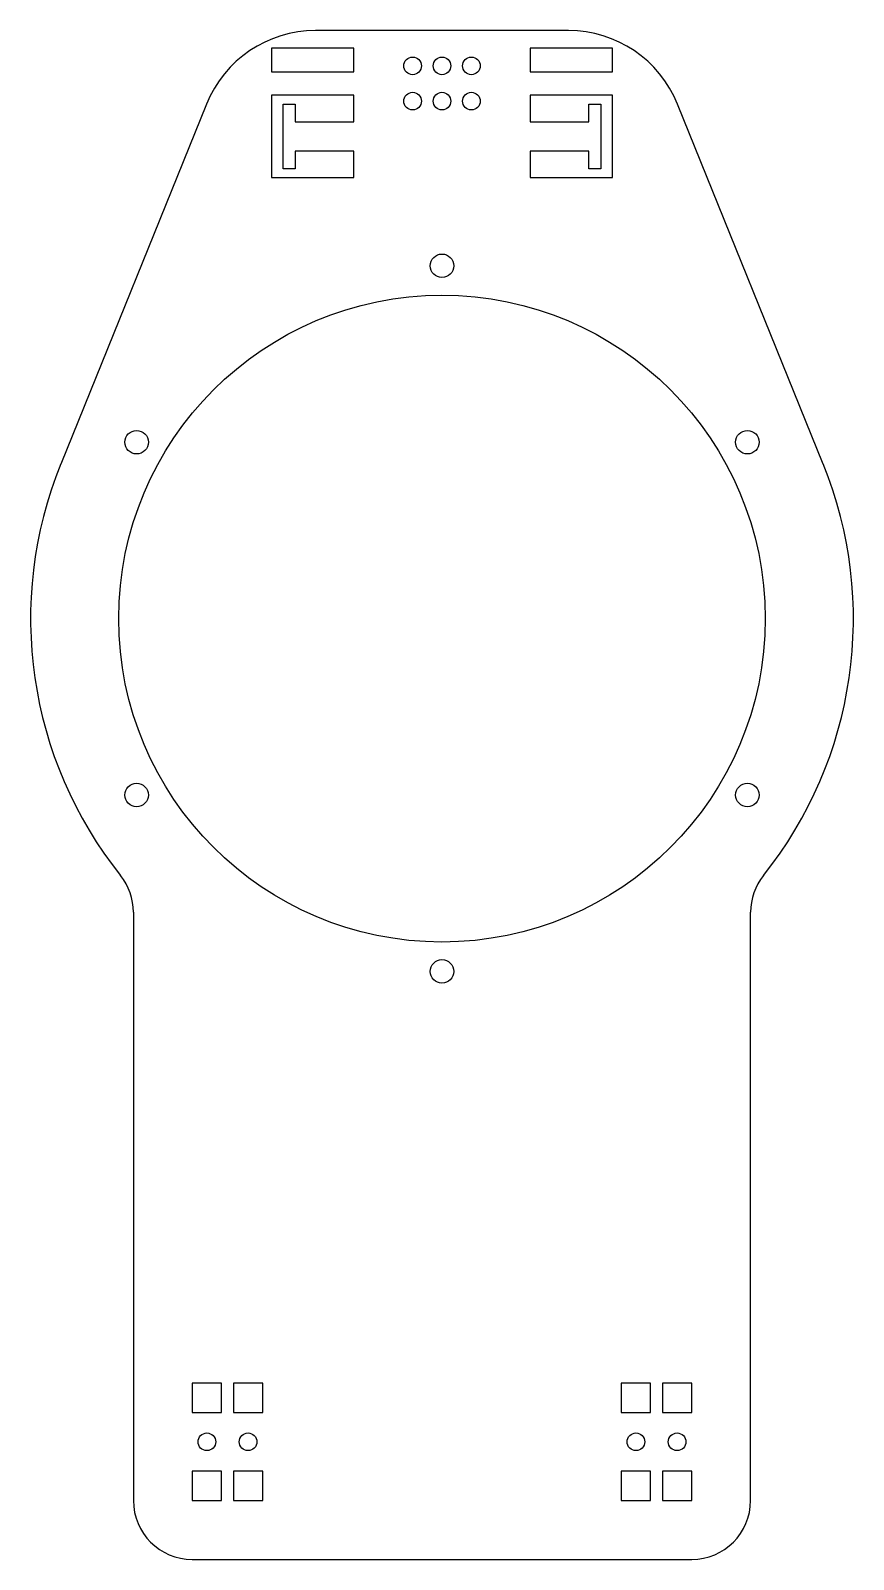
# Model space of a CAD drawing. Header units: millimetres. Extents: x -70 to 70, y -160 to 100.
import ezdxf

# ---------------------------------------------------------------- set-up
doc = ezdxf.new("R2010")
doc.units = ezdxf.units.MM

msp = doc.modelspace()

# ---------------------------------------------------------------- linework, layer by layer
at = {"color": 7, "linetype": 'Continuous', "lineweight": 25}
for p, q in [((21.53, 100), (-21.53, 100)), ((-15, 97), (-29, 97)), ((-29, 97), (-29, 93)), ((-15, 93), (-15, 97)), ((15, 97), (15, 93)), ((29, 97), (15, 97)), ((29, 93), (29, 97)), ((-29, 93), (-15, 93)), ((15, 93), (29, 93)), ((-15, 89), (-29, 89)), ((-29, 89), (-29, 75)), ((-15, 84.5), (-15, 89)), ((15, 89), (15, 84.5)), ((29, 89), (15, 89)), ((29, 75), (29, 89)), ((-40.06, 87.51), (-64.87, 26.29)), ((-27, 87.5), (-25, 87.5)), ((-27, 76.5), (-27, 87.5)), ((-25, 87.5), (-25, 84.5)), ((25, 87.5), (27, 87.5)), ((25, 84.5), (25, 87.5)), ((27, 87.5), (27, 76.5)), ((64.87, 26.29), (40.06, 87.51)), ((-25, 84.5), (-15, 84.5)), ((15, 84.5), (25, 84.5)), ((-25, 79.5), (-25, 76.5)), ((-15, 79.5), (-25, 79.5)), ((-15, 75), (-15, 79.5)), ((15, 79.5), (15, 75)), ((25, 79.5), (15, 79.5)), ((25, 76.5), (25, 79.5)), ((-25, 76.5), (-27, 76.5)), ((27, 76.5), (25, 76.5)), ((-29, 75), (-15, 75)), ((15, 75), (29, 75)), ((-52.5, -49.94), (-52.5, -150)), ((52.5, -150), (52.5, -49.94)), ((-42.5, -130), (-42.5, -135)), ((-37.5, -130), (-42.5, -130)), ((-37.5, -135), (-37.5, -130)), ((-35.5, -130), (-35.5, -135)), ((-30.5, -130), (-35.5, -130)), ((-30.5, -135), (-30.5, -130)), ((30.5, -130), (30.5, -135)), ((35.5, -130), (30.5, -130)), ((35.5, -135), (35.5, -130)), ((37.5, -130), (37.5, -135)), ((42.5, -130), (37.5, -130)), ((42.5, -135), (42.5, -130)), ((-42.5, -135), (-37.5, -135)), ((-35.5, -135), (-30.5, -135)), ((30.5, -135), (35.5, -135)), ((37.5, -135), (42.5, -135)), ((-37.5, -145), (-42.5, -145)), ((-42.5, -145), (-42.5, -150)), ((-37.5, -150), (-37.5, -145)), ((-30.5, -145), (-35.5, -145)), ((-35.5, -145), (-35.5, -150)), ((-30.5, -150), (-30.5, -145)), ((35.5, -145), (30.5, -145)), ((30.5, -145), (30.5, -150)), ((35.5, -150), (35.5, -145)), ((42.5, -145), (37.5, -145)), ((37.5, -145), (37.5, -150)), ((42.5, -150), (42.5, -145)), ((-42.5, -150), (-37.5, -150)), ((-35.5, -150), (-30.5, -150)), ((30.5, -150), (35.5, -150)), ((37.5, -150), (42.5, -150)), ((-42.5, -160), (42.5, -160))]:
    msp.add_line(p, q, dxfattribs=at)
for centre, radius in [((-5, 94), 1.5), ((0, 94), 1.5), ((5, 94), 1.5), ((-5, 88), 1.5), ((0, 88), 1.5), ((5, 88), 1.5), ((0, 60), 2), ((0, 0), 55), ((-51.96, 30), 2), ((51.96, 30), 2), ((-51.96, -30), 2), ((51.96, -30), 2), ((0, -60), 2), ((-40, -140), 1.5), ((-33, -140), 1.5), ((33, -140), 1.5), ((40, -140), 1.5)]:
    msp.add_circle(centre, radius, dxfattribs=at)
for centre, radius, start, end in [((-21.53, 80), 20, 90, 157.9367), ((21.53, 80), 20, 22.0633, 90), ((0, 0), 70, 157.9367, 218.6248), ((0, 0), 70, 321.3752, 22.0633), ((-62.5, -49.94), 10, 0, 38.6248), ((62.5, -49.94), 10, 141.3752, 180), ((-42.5, -150), 10, 180, 270), ((42.5, -150), 10, 270, 0)]:
    msp.add_arc(centre, radius, start, end, dxfattribs=at)

doc.saveas('drawing.dxf')
